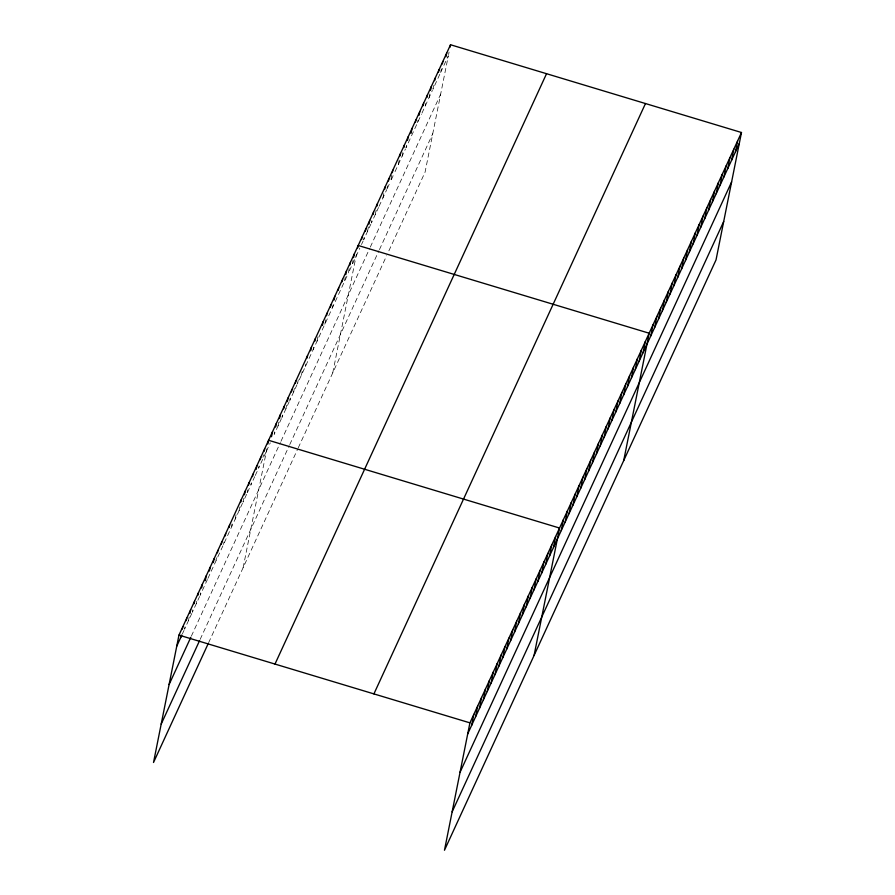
<?xml version="1.0" encoding="UTF-8"?>
<svg xmlns="http://www.w3.org/2000/svg" width="895" height="895" viewBox="0 0 895 895"><rect width="100%" height="100%" fill="white"/><g stroke="black" fill="none" stroke-linecap="round" stroke-linejoin="round"><path stroke-width="0.67" stroke-dasharray="4.47 3.36" d="M185.052 626.735L184.56 629.185L191.798 613.455M188.465 620.716L189.192 617.035M192.85 609.797L192.358 612.236L199.596 596.506M196.251 603.767L196.743 601.328M200.637 592.848L200.144 595.298L207.383 579.568M215.975 560.192L216.467 557.753M223.526 544.473L224.018 542.034M231.559 526.316L232.051 523.866M235.217 519.066L236.437 512.947M239.11 510.597L239.849 506.928M243.742 498.459L243.004 502.129L246.908 493.66M247.143 492.429L247.635 489.99M251.294 482.741L250.801 485.191L254.695 476.711M259.08 465.803L258.588 468.242L265.826 452.512M262.973 457.323L263.466 454.884M243.127 567.676L266.878 448.854M274.664 431.916L274.183 434.366L281.41 418.636M278.076 425.897L278.804 422.216M282.462 414.978L281.97 417.428L289.208 401.687M285.863 408.948L286.601 405.278M290.248 398.029L289.767 400.479L296.995 384.749M293.661 392.01L294.388 388.34M298.292 379.872L297.554 383.541L347.652 274.631M301.447 375.072L302.186 371.403M305.352 366.603L305.833 364.153M313.138 349.654L313.63 347.215M317.031 341.185L318.016 336.296M324.829 324.247L325.802 319.358M332.627 307.309L333.108 304.859M344.553 280.672L345.291 277.002M349.184 268.534L348.211 273.422L354.89 258.901M352.35 263.734L353.077 260.065M332.75 372.857L356.49 254.035M364.187 237.309L363.694 239.759L370.843 224.231M367.543 231.391L368.516 226.502M371.872 220.584L371.391 223.034L378.529 207.495M375.24 214.666L376.213 209.777M382.926 197.94L383.91 193.051M387.02 188.353L387.513 185.903M391.842 175.096L390.623 181.215L394.471 172.847M398.32 164.49L399.539 158.37M402.168 156.122L402.895 152.452M406.498 145.314L406.017 147.764L421.4 114.303M417.551 122.671L418.043 120.221M425.248 105.946L425.74 103.496M429.097 97.577L429.824 93.908M433.672 85.551L432.945 89.22L440.083 73.681M440.877 71.264L441.369 68.814M448.574 54.539L449.066 52.089M182.334 634.018L184.012 630.393M207.942 578.36L242.455 503.337M247.456 492.451L250.242 486.399M255.254 475.502L257.48 470.669M266.386 451.304L270.279 442.835M355.997 256.485L359.846 248.128M361.49 244.536L363.146 240.956M379.077 206.309L386.774 189.583M387.322 188.386L390.075 182.412M395.019 171.661L405.457 148.95M421.948 113.117L432.386 90.417M440.631 72.495L448.328 55.758L425.08 172.142L388.251 252.189M191.362 636.121L280.415 442.522M280.974 441.302L369.758 248.295M370.306 247.098L440.653 94.165M200.156 639.388L289.208 445.777M289.767 444.569L378.887 250.824M379.435 249.627L432.744 133.735M208.624 642.699L297.677 449.1M298.236 447.88L386.606 255.769"/><path stroke-width="1.34" d="M741.485 132.505L469.92 722.858L444.468 850.25L716.034 259.886L741.485 132.505L450.532 44.75L178.966 635.114L153.515 762.495L208.065 643.919M180.667 637.654L181.159 635.204M182.379 629.084L182.871 626.634M186.272 620.615L186.764 618.165M189.93 613.366L190.657 609.696M194.07 603.678L194.562 601.227M197.963 595.209L198.455 592.759M201.621 587.959L202.348 584.29M205.268 580.71L206.242 575.821M209.408 571.021L210.146 567.352M213.301 562.552L214.039 558.872M217.44 552.853L217.933 550.403M221.345 544.384L221.826 541.934M225.238 535.915L225.73 533.465M229.131 527.446L229.623 524.996M240.822 502.028L241.314 499.578M244.469 494.778L245.208 491.109M248.62 485.09L249.101 482.64M252.513 476.621L253.005 474.171M256.16 469.372L256.899 465.702M260.3 459.683L260.792 457.233M264.204 451.203L264.685 448.764M267.851 443.965L268.589 440.295L559.543 528.039L534.08 655.431M271.509 436.715L272.483 431.815M275.649 427.016L276.376 423.346M279.542 418.547L280.269 414.877M283.681 408.858L284.174 406.408M287.329 401.609L288.067 397.939M291.479 391.92L291.96 389.47M295.372 383.44L295.865 381.001M307.063 358.034L307.544 355.583M310.71 350.784L311.449 347.115M314.85 341.096L315.342 338.646M322.401 325.377L323.129 321.708M326.541 315.678L327.033 313.239M330.434 307.209L330.926 304.77M334.092 299.97L334.819 296.29M338.232 290.271L338.724 287.821M342.125 281.802L342.617 279.352M345.783 274.552L346.51 270.883M349.923 264.864L350.404 262.414M353.57 257.615L354.308 253.945M357.709 247.915L358.201 245.476L649.155 333.22L623.703 460.612M361.558 239.558L362.05 237.108M365.406 231.19L365.898 228.751M369.008 224.052L369.747 220.383M373.103 214.464L373.584 212.014M376.952 206.107L377.433 203.657M384.637 189.371L385.13 186.932M388.486 181.014L388.978 178.564M392.334 172.645L392.827 170.207M400.031 155.92L400.512 153.47M403.88 147.563L404.361 145.113M407.482 140.414L408.209 136.745M411.085 133.277L412.058 128.388M415.414 122.47L415.906 120.019M419.017 115.332L419.755 111.662M423.111 105.744L423.603 103.294M426.96 97.376L427.452 94.926M430.562 90.238L431.289 86.569M434.657 80.651L435.138 78.201M438.494 72.282L438.986 69.844M442.343 63.925L442.835 61.475M445.945 56.788L446.683 53.118M450.04 47.2L450.532 44.75M471.62 725.409L473.824 714.389M475.513 716.929L477.717 705.92M479.418 708.46L481.611 697.451M483.311 699.991L485.515 688.982M487.204 691.522L489.408 680.513M491.098 683.053L493.302 672.033M495.002 674.584L497.195 663.564M498.895 666.115L501.099 655.095M502.789 657.635L504.993 646.626M506.682 649.166L508.886 638.157M510.586 640.697L512.779 629.688M514.48 632.228L516.683 621.219M518.373 623.759L520.577 612.751M522.277 615.29L524.47 604.27M526.17 606.821L528.374 595.801M530.064 598.352L532.268 587.333M533.957 589.872L536.161 578.864M537.861 581.403L540.054 570.395M541.755 572.934L543.959 561.926M545.648 564.465L547.852 553.457M549.541 555.996L551.745 544.988M553.446 547.527L555.638 536.508M561.232 530.59L563.436 519.57M565.137 522.109L567.329 511.101M569.03 513.64L571.223 502.632M572.923 505.172L575.127 494.163M576.816 496.703L579.02 485.694M580.721 488.234L582.913 477.214M584.614 479.765L586.818 468.745M588.507 471.296L590.711 460.276M592.4 462.827L594.604 451.807M596.305 454.347L598.498 443.338M600.198 445.878L602.402 434.869M604.091 437.409L606.295 426.4M607.985 428.94L610.189 417.931M611.889 420.471L614.082 409.451M615.782 412.002L617.986 400.982M619.676 403.533L621.88 392.513M623.58 395.064L625.773 384.044M627.473 386.584L629.677 375.576M631.367 378.115L633.571 367.107M635.26 369.646L637.464 358.638M639.164 361.177L641.357 350.169M643.057 352.708L645.261 341.689M650.799 335.871L653.003 324.863M654.648 327.514L656.852 316.494M658.496 319.146L660.7 308.137M662.345 310.778L664.537 299.769M666.193 302.42L668.386 291.401M670.031 294.052L672.234 283.044M673.879 285.695L676.083 274.675M677.728 277.327L679.931 266.318M681.576 268.97L683.78 257.95M685.425 260.602L687.628 249.593M689.273 252.245L691.466 241.225M693.122 243.876L695.314 232.868M696.97 235.508L699.163 224.5M700.807 227.151L703.011 216.131M704.656 218.783L706.86 207.774M708.504 210.426L710.708 199.406M712.353 202.057L714.557 191.049M716.201 193.7L718.405 182.681M720.05 185.332L722.243 174.324M723.898 176.964L726.091 165.955M727.736 168.607L729.94 157.587M731.584 160.239L733.788 149.23M735.433 151.881L737.637 140.862M176.774 646.123L181.786 635.237M169.099 684.53L190.803 637.329M161.19 724.1L199.596 640.596M274.989 664.068L546.543 73.703M373.909 693.905L645.474 103.54M467.727 733.878L739.281 143.513M460.052 772.273L731.607 181.92M452.143 811.843L723.697 221.49M178.966 635.114L469.92 722.858"/></g></svg>
